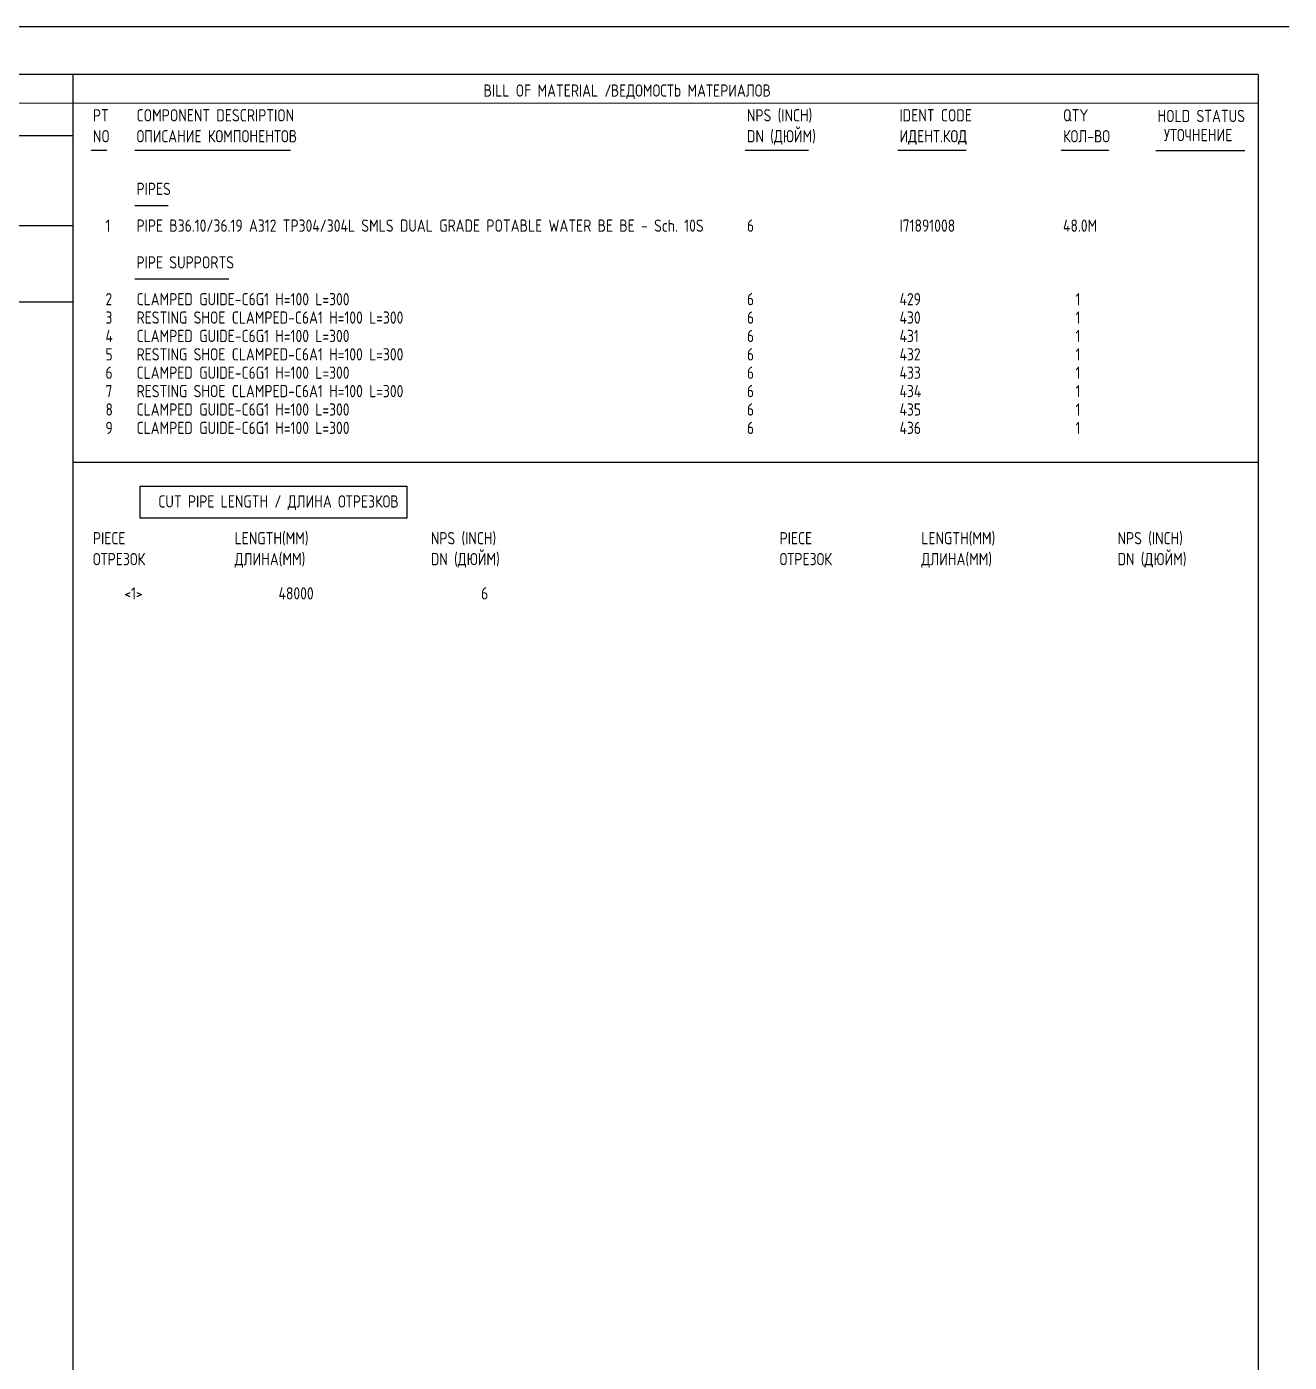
# Model space of a CAD drawing. Extents: x -1005 to 594, y -998 to 420.
# Drawn here: x 395.4 to 594, y 210 to 420 of the extents above; entities that cross this region are included whole.
import ezdxf

# ---------------------------------------------------------------- set-up
doc = ezdxf.new("R2010")
doc.units = 0
doc.styles.add('TTFN17', font='GOST type A')

msp = doc.modelspace()

# ---------------------------------------------------------------- linework, layer by layer
at = {"layer": 'GT_1', "flags": 128}
for points in [[(594, 420), (0, 420)], [(589.1, 412.5), (25.4, 412.5)], [(402.7, 412.5), (402.7, 7.5)], [(589.1, 412.5), (589.1, 7.5)], [(589.1, 408), (162.7, 407.9)], [(190.3, 402.9), (402.7, 402.9)], [(408.046, 400.531), (405.557, 400.531)], [(436.894, 400.531), (412.414, 400.531)], [(518.373, 400.531), (508.414, 400.531)], [(543.202, 400.531), (532.414, 400.531)], [(565.597, 400.531), (558.129, 400.531)], [(587, 400.5), (573, 400.5)], [(417.669, 391.854), (412.414, 391.854)], [(402.7, 388.7), (226.9, 388.7)], [(427.211, 380.289), (412.414, 380.289)], [(402.7, 376.7), (25.4, 376.7)], [(402.7, 351.537), (589, 351.537)], [(413.271, 347.752), (455.204, 347.752), (455.204, 342.704), (413.271, 342.704), (413.271, 347.752)]]:
    msp.add_lwpolyline(points, dxfattribs=at)

# ---------------------------------------------------------------- texts
at = {"layer": 'GT_1', "style": 'TTFN17'}
for s, p in [('BILL OF MATERIAL /', (467.289, 409)), ('ВЕДОМОСТЬ МАТЕРИАЛОВ', (487.289, 409)), ('PT', (405.846, 405.109)), ('COMPONENT DESCRIPTION', (412.703, 405.109)), ('NPS (INCH)', (508.703, 405.109)), ('IDENT CODE', (532.703, 405.109)), ('QTY', (558.417, 405.109)), ('HOLD STATUS', (573.289, 405)), ('NO', (405.846, 401.822)), ('ОПИСАНИЕ КОМПОНЕНТОВ', (412.703, 401.822)), ('DN (ДЮЙМ)', (508.703, 401.822)), ('ИДЕНТ.КОД', (532.703, 401.822)), ('КОЛ-ВО', (558.417, 401.822)), ('УТОЧНЕНИЕ', (574.289, 402)), ('PIPES', (412.703, 393.544)), ('  1', (405.846, 387.762)), ('PIPE B36.10/36.19 A312 TP304/304L SMLS DUAL GRADE POTABLE WATER BE BE - Sch. 10S', (412.703, 387.762)), ('6', (508.703, 387.762)), ('I71891008', (532.703, 387.762)), ('48.0M', (558.417, 387.762)), ('PIPE SUPPORTS', (412.703, 381.98)), ('  2', (405.846, 376.197)), ('CLAMPED GUIDE-C6G1 H=100 L=300', (412.703, 376.197)), ('6', (508.703, 376.197)), ('429', (532.703, 376.197)), ('  1', (558.417, 376.197)), ('  3', (405.846, 373.306)), ('RESTING SHOE CLAMPED-C6A1 H=100 L=300', (412.703, 373.306)), ('6', (508.703, 373.306)), ('430', (532.703, 373.306)), ('  1', (558.417, 373.306)), ('  4', (405.846, 370.415)), ('CLAMPED GUIDE-C6G1 H=100 L=300', (412.703, 370.415)), ('6', (508.703, 370.415)), ('431', (532.703, 370.415)), ('  1', (558.417, 370.415)), ('  5', (405.846, 367.524)), ('RESTING SHOE CLAMPED-C6A1 H=100 L=300', (412.703, 367.524)), ('6', (508.703, 367.524)), ('432', (532.703, 367.524)), ('  1', (558.417, 367.524)), ('  6', (405.846, 364.633)), ('CLAMPED GUIDE-C6G1 H=100 L=300', (412.703, 364.633)), ('6', (508.703, 364.633)), ('433', (532.703, 364.633)), ('  1', (558.417, 364.633)), ('  7', (405.846, 361.741)), ('RESTING SHOE CLAMPED-C6A1 H=100 L=300', (412.703, 361.741)), ('6', (508.703, 361.741)), ('434', (532.703, 361.741)), ('  1', (558.417, 361.741)), ('  8', (405.846, 358.85)), ('CLAMPED GUIDE-C6G1 H=100 L=300', (412.703, 358.85)), ('6', (508.703, 358.85)), ('435', (532.703, 358.85)), ('  1', (558.417, 358.85)), ('  9', (405.846, 355.959)), ('CLAMPED GUIDE-C6G1 H=100 L=300', (412.703, 355.959)), ('6', (508.703, 355.959)), ('436', (532.703, 355.959)), ('  1', (558.417, 355.959)), ('CUT PIPE LENGTH / ДЛИНА ОТРЕЗКОВ', (416.132, 344.395)), ('PIECE', (405.846, 338.612)), ('LENGTH(MM)', (428.132, 338.612)), ('NPS (INCH)', (458.989, 338.612)), ('PIECE', (513.846, 338.612)), ('LENGTH(MM)', (536.132, 338.612)), ('NPS (INCH)', (566.989, 338.612)), ('ОТРЕЗОК', (405.846, 335.326)), ('ДЛИНА(MM)', (428.132, 335.326)), ('DN (ДЮЙМ)', (458.989, 335.326)), ('ОТРЕЗОК', (513.846, 335.326)), ('ДЛИНА(MM)', (536.132, 335.326)), ('DN (ДЮЙМ)', (566.989, 335.326)), ('     <1>', (405.846, 329.939)), ('       48000', (428.132, 329.939)), ('        6', (458.989, 329.939))]:
    msp.add_text(s, height=1.925, dxfattribs=at).set_placement(p)

doc.saveas('drawing.dxf')
